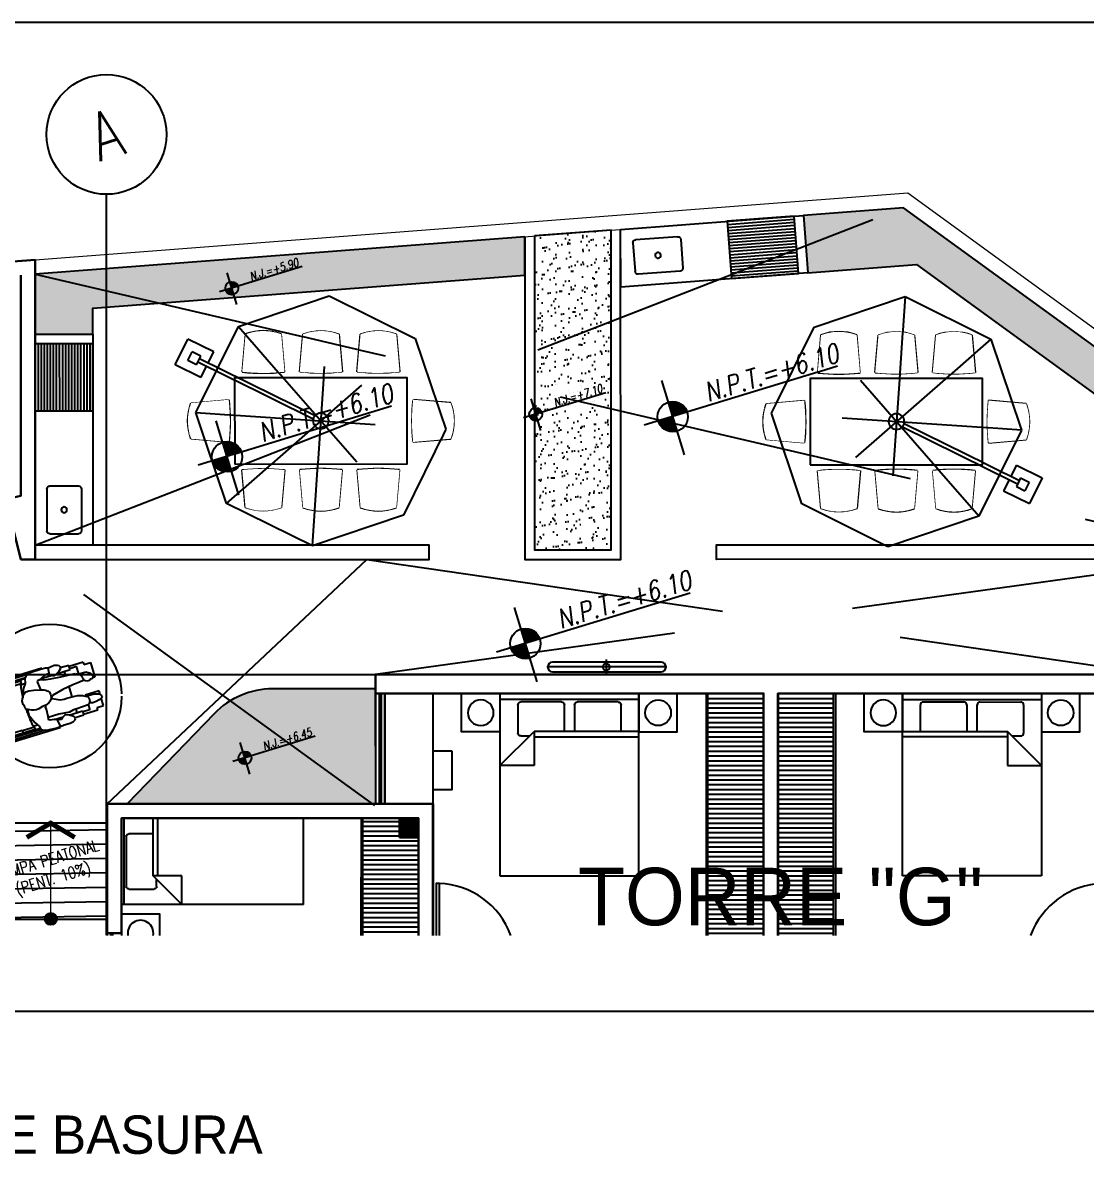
# Model space of a CAD drawing. Header units: millimetres. Extents: x -3 to 53, y -269 to 39.
# Drawn here: x 26.95 to 38.05, y 3.61 to 15.41 of the extents above; entities that cross this region are included whole.
import ezdxf
from ezdxf.enums import TextEntityAlignment as Align

# ---------------------------------------------------------------- set-up
doc = ezdxf.new("R2010")
doc.units = ezdxf.units.MM
doc.header["$LTSCALE"] = 15
doc.set_wipeout_variables(frame=1)
doc.header["$PDMODE"] = 67
doc.header["$PDSIZE"] = 0.1
for name, pattern in [('HIDDEN', [0.375, 0.25, -0.125]), ('HIDDEN2', [0.1875, 0.125, -0.0625]), ('PHANTOM', [63.5, 31.75, -6.35, 6.35, -6.35, 6.35, -6.35])]:
    doc.linetypes.add(name, pattern=pattern)
doc.layers.get('0').update_dxf_attribs({"color": 250})
doc.layers.get('DEFPOINTS').update_dxf_attribs({"color": 250})
for name, color, linetype, lineweight in [('A-02', 250, 'Continuous', 5), ('A-MURO ALTO', 250, 'Continuous', 20), ('A-MUROS', 252, 'Continuous', 30)]:
    doc.layers.add(name, color=color, linetype=linetype, lineweight=lineweight)
for name, color, linetype in [('A-EJES', 251, 'PHANTOM'), ('A-EST PLACAS', 250, 'Continuous'), ('A-EST VIGAS', 250, 'HIDDEN2'), ('A-HATCH', 250, 'Continuous'), ('A-MOBILIARIO', 250, 'Continuous'), ('A-MURO BAJO', 251, 'Continuous'), ('A-PROYECCIONES', 250, 'HIDDEN2'), ('A-PROYECCIONES INT.', 250, 'HIDDEN2'), ('A_30_DispositivosElect', 250, 'Continuous'), ('A_50_TextoAmbiente', 252, 'Continuous'), ('A_50_TextoIndicaciones', 252, 'Continuous'), ('DLP_MOBILIARIO FIJO', 250, 'Continuous'), ('DLP_VERDE', 250, 'Continuous'), ('L13 Texto Grande', 150, 'Continuous'), ('L4 Linea mediana', 191, 'Continuous')]:
    doc.layers.add(name, color=color, linetype=linetype)
doc.styles.add('R175-75', font='GOTHIC.TTF', dxfattribs={"height": 0.4})
doc.styles.add('R80', font='ARIALN.TTF', dxfattribs={"height": 2.03})
doc.styles.add('R80-200', font='romans.shx', dxfattribs={"width": 0.8, "oblique": 10, "height": 0.2})
doc.styles.add('ROMANS', font='romans.shx', dxfattribs={"width": 0.8})
pattern_1 = [(269.4853511868, (2175337.57569, -7897219.92809), (0.138403945489, -0.1010819490158), [0, -0.135128, 0, -0.15113, 0, -0.1444625]), (239.4853511868, (2175337.57569, -7897219.92809), (0.1007679092395, -0.278468545461), [0, -0.072898, 0, -0.121793, 0, -0.0466725]), (199.4853511868, (2175337.64303, -7897219.84194), (-0.1701037046804, -0.218424876275), [0, -0.04445, 0, -0.16002, 0, -0.208915]), (189.4853511868, (2175337.64303, -7897219.84194), (-0.103113676087, -0.258602537431), [0, -0.022225, 0, -0.104902, 0, -0.120015])]
pattern_2 = [(359.9952, (34.83178, 8.413995), (4.2e-06, 0.05), [])]

# ---------------------------------------------------------------- blocks, each defined once
blk = doc.blocks.new('SILLA_COMEDOR')
for p, q in [((-0.207, -0.038), (-0.245, -0.473)), ((0.245, -0.473), (0.207, -0.038))]:
    blk.add_line(p, q)
for centre, radius, start, end in [((0, -0.579), 0.579, 69.0279, 110.9721), ((0, 1.766), 2.253, 263.7494, 276.2554)]:
    blk.add_arc(centre, radius, start, end)
blk.add_wipeout([(-0.207, -0.038), (-0.135, -0.016), (-0.071, -0.004), (0, 0), (0.074, -0.005), (0.145, -0.018), (0.207, -0.038), (0.245, -0.473), (0.167, -0.48), (0.065, -0.486), (0, -0.487), (-0.078, -0.485), (-0.168, -0.48), (-0.245, -0.473)])
blk = doc.blocks.new('MUELBE8')
blk.add_wipeout([(0, 0.9), (-1.8, 0.9), (-1.8, 0), (0, 0)])
blk.add_lwpolyline([(-1.8, 0), (0, 0), (0, 0.9), (-1.8, 0.9)], close=True)
at = {"yscale": 0.8999999999999774, "zscale": 0.8999999999999774}
for p, xscale in [((-1.5, 1.388), 0.8999999999999774), ((-0.9, 1.388), -0.8999999999999774), ((-0.3, 1.388), -0.8999999999999774)]:
    blk.add_blockref('SILLA_COMEDOR', p, dxfattribs=dict(at, xscale=xscale))
for p, xscale, yscale, zscale, rotation in [((-2.288, 0.45), -0.9000000000000062, 0.9000000000000062, 0.9000000000000058, 90), ((0.488, 0.45), 0.9000000000000055, 0.9000000000000055, 0.9000000000000055, 270), ((-1.5, -0.488), -0.899999999999977, 0.899999999999977, 0.899999999999977, 180), ((-0.9, -0.488), 0.899999999999977, 0.899999999999977, 0.899999999999977, 180), ((-0.3, -0.488), 0.899999999999977, 0.899999999999977, 0.899999999999977, 180)]:
    blk.add_blockref('SILLA_COMEDOR', p, dxfattribs=dict(xscale=xscale, yscale=yscale, zscale=zscale, rotation=rotation))
blk = doc.blocks.new('SOMBRILLA')
at = {"linetype": 'HIDDEN', "ltscale": 0.5}
for p, q in [((359.824, -3.737), (359.824, -6.352)), ((358.9, -4.12), (360.749, -5.969)), ((358.9, -5.969), (360.749, -4.12)), ((359.743, -5.057), (358.502, -5.57)), ((358.517, -5.044), (361.055, -5.046)), ((359.759, -5.094), (358.518, -5.607))]:
    blk.add_line(p, q, dxfattribs=at)
at = {"linetype": 'ByBlock'}
for p, q in [((358.545, -5.411), (358.268, -5.526)), ((358.545, -5.411), (358.595, -5.532)), ((358.268, -5.526), (358.382, -5.803)), ((358.491, -5.542), (358.398, -5.58)), ((358.491, -5.542), (358.529, -5.634)), ((358.398, -5.58), (358.437, -5.673)), ((358.529, -5.634), (358.437, -5.673)), ((358.61, -5.569), (358.66, -5.689)), ((358.66, -5.689), (358.382, -5.803))]:
    blk.add_line(p, q, dxfattribs=at)
at = {"linetype": 'HIDDEN', "ltscale": 0.5}
blk.add_lwpolyline([(359.824, -3.737), (358.9, -4.12), (358.517, -5.044), (358.9, -5.969), (359.824, -6.352), (360.749, -5.969), (361.132, -5.044), (360.749, -4.12)], close=True, dxfattribs=at)
at = {"linetype": 'ByBlock', "ltscale": 0.5}
blk.add_circle((359.824, -5.044), 0.0821, dxfattribs=at)
blk = doc.blocks.new('record-lav.acero-poza36x50cm')
for p, q in [((-0.22, 0), (0.22, 0)), ((-0.25, -0.03), (-0.25, -0.33)), ((0.25, -0.03), (0.25, -0.33)), ((-0.22, -0.36), (0.22, -0.36))]:
    blk.add_line(p, q)
for centre, major_axis, start_param, end_param in [((-0.22, -0.03), (0.0212, 0.0212), 0.785398, 2.356194), ((0.22, -0.03), (0.0212, 0.0212), 5.497787, 7.068583), ((-0.001, -0.179), (0.0212, 0.0212), 4.712389, 10.995574), ((-0.22, -0.33), (-0.0212, 0.0212), 0.785398, 2.356194), ((0.22, -0.33), (-0.0212, 0.0212), 2.356194, 3.926991)]:
    blk.add_ellipse(centre, major_axis=major_axis, ratio=1, start_param=start_param, end_param=end_param)
blk = doc.blocks.new('SIM NIVEL PLANTA')
at = {"linetype": 'Continuous'}
h = blk.add_hatch(dxfattribs=at)
h.set_pattern_fill('_USER', color=256, scale=0.089997, angle=45, style=0, pattern_type=0)
h.set_pattern_definition([(45, (31854.49523, 23864.84028), (-0.06363728001, 0.06363728001), [])])
h.paths.add_polyline_path([(-17.33, 0), (-15.98, 0, 0.409209), (-17.33, 1.33)])
h.paths.add_polyline_path([(-18.68, 0, 0.004279), (-18.68, -0.02, 0.414214), (-17.33, -1.37), (-17.33, 0)])
for p, q in [((-17.33, -3.58), (-17.33, 3.34)), ((-2, 0), (-20, 0))]:
    blk.add_line(p, q)
blk.add_circle((-17.33, -0.02), 1.35, dxfattribs=at)
at = {"style": 'R80'}
blk.add_attdef('N.P.T.+0.00', text='', height=1.8, dxfattribs=at).set_placement((-8.87, 1.77), align=Align.MIDDLE_CENTER)
blk = doc.blocks.new('giro de discapacitado')
for p, q in [((0.758, 1.052), (0.257, 1.052)), ((0.373, 0.989), (0.505, 0.989)), ((0.373, 0.963), (0.505, 0.963)), ((0.495, 0.988), (0.495, 1.007)), ((0.52, 0.997), (0.52, 1.007)), ((0.817, 1.036), (0.81, 0.968)), ((0.97, 0.951), (0.97, 0.904)), ((1.109, 0.961), (1.107, 0.961)), ((0.97, 0.785), (0.97, 0.672)), ((0.373, 0.488), (0.505, 0.488)), ((0.75, 0.492), (0.764, 0.412)), ((0.97, 0.538), (0.97, 0.5)), ((1.109, 0.49), (1.107, 0.49)), ((0.758, 0.4), (0.257, 0.4)), ((0.373, 0.463), (0.505, 0.463)), ((0.495, 0.463), (0.495, 0.445)), ((0.52, 0.455), (0.52, 0.445))]:
    blk.add_line(p, q)
for points in [[(0.593, 1.032), (0.219, 1.032, 1), (0.219, 1.007), (0.566, 1.007, 1)], [(0.606, 0.42), (0.219, 0.42, -1), (0.219, 0.445), (0.562, 0.445, -1)]]:
    blk.add_lwpolyline(points, format="xyb")
for points in [[(0.232, 0.991), (0.232, 0.961), (0.373, 0.961), (0.373, 0.991)], [(0.232, 0.461), (0.232, 0.491), (0.373, 0.491), (0.373, 0.461)]]:
    blk.add_lwpolyline(points, close=True)
for points in [[(0.493, 0.842), (0.506, 0.882), (0.517, 0.905), (0.548, 0.949), (0.561, 1.002), (0.585, 1.026), (0.598, 1.035), (0.627, 1.043), (0.74, 1.047), (0.795, 1.042), (0.821, 1.035), (0.89, 1.043), (0.92, 1.035), (0.934, 1.026), (0.942, 1.013), (0.942, 0.992), (0.938, 0.985), (0.913, 0.965), (0.881, 0.949), (0.856, 0.937), (0.844, 0.94), (0.821, 0.959), (0.808, 0.969), (0.796, 0.974), (0.771, 0.973), (0.718, 0.951), (0.692, 0.942), (0.675, 0.94), (0.669, 0.928), (0.675, 0.871), (0.679, 0.85), (0.679, 0.839)], [(0.56, 0.997), (0.505, 0.997), (0.505, 0.951)], [(0.505, 0.951), (0.549, 0.951)], [(0.719, 0.951), (0.83, 0.951)], [(0.886, 0.951), (1.034, 0.951), (1.034, 0.997), (0.942, 0.997)], [(1.034, 0.987), (1.189, 0.987), (1.189, 0.961), (1.259, 0.961), (1.259, 0.801), (1.234, 0.801)], [(1.109, 0.882), (1.109, 0.961), (1.034, 0.961)], [(0.461, 0.781), (0.472, 0.803), (0.487, 0.833), (0.498, 0.847), (0.517, 0.86), (0.53, 0.864), (0.559, 0.866), (0.611, 0.857), (0.676, 0.841), (0.711, 0.829), (0.728, 0.821), (0.751, 0.802), (0.759, 0.791), (0.764, 0.766), (0.764, 0.735), (0.758, 0.72), (0.736, 0.695), (0.72, 0.683), (0.683, 0.669), (0.648, 0.668), (0.605, 0.656), (0.577, 0.653), (0.553, 0.656), (0.53, 0.664), (0.477, 0.689), (0.473, 0.692), (0.469, 0.703), (0.469, 0.719), (0.468, 0.726), (0.459, 0.747), (0.461, 0.781)], [(0.7, 0.944), (0.741, 0.928), (0.81, 0.92), (0.921, 0.906), (1.026, 0.902), (1.074, 0.896), (1.101, 0.882), (1.123, 0.882), (1.184, 0.88), (1.207, 0.865), (1.226, 0.859), (1.24, 0.826), (1.237, 0.805), (1.23, 0.796), (1.209, 0.793), (1.196, 0.783), (1.166, 0.785), (1.153, 0.792), (1.131, 0.803), (1.091, 0.798), (1.017, 0.792), (0.902, 0.775), (0.781, 0.745), (0.764, 0.729), (0.756, 0.722), (0.788, 0.709), (0.844, 0.679), (0.885, 0.673), (0.916, 0.675), (1.028, 0.669), (1.081, 0.656), (1.121, 0.632), (1.127, 0.636), (1.197, 0.637), (1.213, 0.632), (1.25, 0.622), (1.27, 0.596), (1.272, 0.585), (1.262, 0.573), (1.231, 0.561), (1.197, 0.553), (1.159, 0.549), (1.13, 0.559), (1.108, 0.545), (0.984, 0.539), (0.947, 0.538), (0.898, 0.527), (0.787, 0.54), (0.671, 0.541)], [(0.485, 0.685), (0.484, 0.675), (0.485, 0.623), (0.522, 0.531), (0.555, 0.482), (0.562, 0.444), (0.582, 0.428), (0.616, 0.417), (0.716, 0.411), (0.765, 0.413), (0.808, 0.419), (0.871, 0.415), (0.912, 0.423), (0.931, 0.433), (0.938, 0.445), (0.937, 0.455), (0.928, 0.473), (0.89, 0.499), (0.855, 0.513), (0.842, 0.512), (0.814, 0.496), (0.804, 0.485), (0.797, 0.48), (0.774, 0.481), (0.74, 0.496), (0.724, 0.502), (0.681, 0.509), (0.671, 0.516), (0.669, 0.526), (0.672, 0.549), (0.678, 0.628), (0.675, 0.646), (0.688, 0.671)], [(1.259, 0.61), (1.259, 0.651), (1.109, 0.651), (1.109, 0.639)], [(0.505, 0.5), (0.543, 0.5)], [(0.56, 0.455), (0.505, 0.455), (0.505, 0.5)], [(0.728, 0.5), (0.821, 0.5)], [(0.887, 0.5), (1.034, 0.5), (1.034, 0.455), (0.937, 0.455)], [(1.034, 0.465), (1.189, 0.465), (1.189, 0.49), (1.259, 0.49), (1.259, 0.572)], [(1.109, 0.546), (1.109, 0.49), (1.034, 0.49)]]:
    blk.add_lwpolyline(points)
blk.add_circle((0.75, 0.75), 0.75)
for centre, radius, start, end in [((1.874, 0.725), 1.399, 170.1799, 176.3301), ((1.035, 0.802), 0.106, 358.371, 48.7437), ((1.874, 0.725), 1.399, 181.3819, 189.73), ((1.088, 0.592), 0.0521, 318.5827, 49.3844)]:
    blk.add_arc(centre, radius, start, end)
blk = doc.blocks.new('A$C77AB7FBD')
at = {"linetype": 'Continuous'}
for p, q in [((0, 0), (0, 1.9)), ((0.9, 1.9), (0, 1.9)), ((0.9, 0), (0.9, 1.9)), ((0.9, 1.87), (0, 1.87)), ((0.164, 1.57), (0.164, 1.822)), ((0.191, 1.849), (0.712, 1.849)), ((0.739, 1.822), (0.739, 1.558)), ((0.6, 1.57), (0, 1.57)), ((0.6, 1.27), (0.6, 1.57)), ((0.9, 1.27), (0.6, 1.57)), ((0.6, 1.52), (0, 1.52)), ((0.712, 1.532), (0.638, 1.532)), ((0.9, 1.27), (0.6, 1.27)), ((0.9, 0), (0, 0))]:
    blk.add_line(p, q, dxfattribs=at)
for centre, start, end in [((0.191, 1.822), 90, 180), ((0.712, 1.822), 0, 90), ((0.712, 1.558), 270, 0)]:
    blk.add_arc(centre, 0.0267, start, end, dxfattribs=at)
blk = doc.blocks.new('A$C3E6679A6')
for p, q in [((0, 1.904), (1.45, 1.904)), ((0, 1.844), (0, 1.904)), ((1.45, 1.904), (1.45, 1.844))]:
    blk.add_line(p, q)
at = {"linetype": 'Continuous'}
for p, q in [((0, 1.844), (1.45, 1.844)), ((0, 0.004), (0, 1.844)), ((0.187, 1.509), (0.187, 1.786)), ((0.217, 1.817), (0.641, 1.817)), ((0.672, 1.786), (0.672, 1.509)), ((0.778, 1.509), (0.778, 1.786)), ((0.809, 1.817), (1.233, 1.817)), ((1.263, 1.786), (1.263, 1.493)), ((1.45, 1.844), (1.45, 0.004)), ((0, 1.508), (1.095, 1.508)), ((1.095, 1.452), (0, 1.452)), ((1.45, 1.154), (1.095, 1.508)), ((1.095, 1.508), (1.095, 1.154)), ((1.233, 1.462), (1.142, 1.462)), ((1.095, 1.154), (1.45, 1.154)), ((1.45, 0.004), (0, 0.004))]:
    blk.add_line(p, q, dxfattribs=at)
for centre, start, end in [((0.217, 1.786), 90, 180), ((0.641, 1.786), 0, 90), ((0.809, 1.786), 90, 180), ((1.233, 1.786), 0, 90), ((1.233, 1.493), 270, 0)]:
    blk.add_arc(centre, 0.0306, start, end, dxfattribs=at)
at = {"layer": 'DEFPOINTS', "color": 0, "linetype": 'ByBlock'}
for p in [(0, 1.904), (0, 0)]:
    blk.add_point(p, dxfattribs=at)
blk = doc.blocks.new('A$C2EBA15F5')
blk.add_lwpolyline([(0, 0.4), (0, 0), (0.4, 0), (0.4, 0.4)], close=True)
blk.add_circle((0.2, 0.2), 0.134)
blk = doc.blocks.new('LUMINARIA 41W')
at = {"layer": 'A_30_DispositivosElect'}
for p, q in [((0.623, 0), (-0.611, 0)), ((0, 0.077), (0, -0.077))]:
    blk.add_line(p, q, dxfattribs=at)
for points in [[(0.572, 0.051), (-0.561, 0.051)], [(-0.561, -0.051), (0.572, -0.051)]]:
    blk.add_lwpolyline(points, dxfattribs=at)
blk.add_circle((0, 0), 0.0361, dxfattribs=at)
for centre, start, end in [((-0.561, 0), 90, 270), ((0.572, 0), 270, 90)]:
    blk.add_arc(centre, 0.0509, start, end, dxfattribs=at)

msp = doc.modelspace()

# ---------------------------------------------------------------- hatches: boundary and pattern name
at = {"layer": 'A-HATCH'}
h = msp.add_hatch(dxfattribs=at)
h.set_pattern_fill('ANSI31', color=256, scale=0.005, angle=89.99523)
h.set_pattern_definition([(134.99523, (38.877668, -41.436343), (-0.0112262543, -0.011224386), [])])
h.paths.add_polyline_path([(30.8817, 7.1143), (30.8817, 6.9143), (31.0817, 6.9143), (31.0817, 7.1143)])
h = msp.add_hatch(dxfattribs=at)
h.set_pattern_fill('_USER', color=256, scale=0.15, angle=180.98535, pattern_type=0)
h.set_pattern_definition([(180.98535, (42.73305, -40.60455), (0.0025795, -0.1499778), [])])
edge = h.paths.add_edge_path()
edge.add_arc((23.2922, 6.4235), 3.424, 1.95082, 10.75481, ccw=False)
edge.add_line((26.7142, 6.5401), (26.7115, 6.0619))
edge.add_line((26.7115, 6.0619), (27.8327, 6.0626))
edge.add_line((27.8327, 6.0626), (27.8326, 7.0621))
edge.add_line((27.8326, 7.0621), (26.6561, 7.0625))
at = {"layer": 'A-MOBILIARIO'}
h = msp.add_hatch(dxfattribs=at)
h.set_pattern_fill('LINE', color=8, scale=0.01, angle=4.35104)
h.set_pattern_definition([(4.35104, (41.004987, 14.77406), (-0.00240878, 0.0316585), [])])
h.paths.add_polyline_path([(34.9998, 13.3945), (34.3018, 13.3414), (34.3474, 12.7431), (35.0454, 12.7962)])
h = msp.add_hatch(dxfattribs=at)
h.set_pattern_fill('LINE', color=8, scale=0.01, angle=90.01072)
h.set_pattern_definition([(90.0107, (26.161747, 18.1554), (-0.03175, -5.94e-06), [])])
h.paths.add_polyline_path([(27.0829, 12.0631), (27.083, 11.3631), (27.683, 11.3632), (27.6829, 12.0632)])
at = {"layer": 'A-PROYECCIONES', "linetype": 'Continuous'}
h = msp.add_hatch(color=256, dxfattribs=at)
h.dxf.hatch_style = 1
edge = h.paths.add_edge_path()
edge.add_arc((27.2455, 6.0631), 0.0625, 16.98535, 376.98535)
at = {"layer": 'DLP_MOBILIARIO FIJO'}
h = msp.add_hatch(dxfattribs=at)
h.set_pattern_fill('_USER', color=256, scale=0.05, angle=359.99523, pattern_type=0)
h.set_pattern_definition(pattern_2)
h.paths.add_polyline_path([(34.1016, 5.8922), (34.6816, 5.8922), (34.6818, 8.414), (34.1018, 8.4141)])
h = msp.add_hatch(dxfattribs=at)
h.set_pattern_fill('_USER', color=256, scale=0.05, angle=359.99523, pattern_type=0)
h.set_pattern_definition(pattern_2)
h.paths.add_polyline_path([(34.8316, 5.8922), (35.4116, 5.8922), (35.4118, 8.4139), (34.8318, 8.414)])
h = msp.add_hatch(dxfattribs=at)
h.set_pattern_fill('_USER', color=256, scale=0.05, angle=359.99523, pattern_type=0)
h.set_pattern_definition([(359.99523164, (4975.253477, -9534.232055), (4.16118e-06, 0.04999999983), [])])
h.paths.add_polyline_path([(30.5017, 7.1144), (30.8817, 7.1143), (30.8817, 6.9143), (31.0817, 6.9143), (31.0816, 5.8922), (30.5016, 5.8922)])
at = {"layer": 'DLP_VERDE'}
h = msp.add_hatch(dxfattribs=at)
h.set_pattern_fill('AR-SAND', color=256, scale=0.0035, angle=231.98535)
h.set_pattern_definition(pattern_1)
edge = h.paths.add_edge_path()
edge.add_line((39.3235, 11.1714), (39.3223, 9.8151))
edge.add_line((39.3223, 9.8151), (40.3824, 9.8154))
edge.add_arc((40.3828, 7.3154), 2.5, -305.96681, -269.99014, ccw=False)
edge.add_line((41.8511, 9.3388), (39.3235, 11.1714))
h.paths.add_polyline_path([(39.1719, 11.2839), (36.1413, 13.4823), (35.0994, 13.4025), (35.1452, 12.8033), (36.2767, 12.8899), (38.2254, 11.4757), (38.2257, 9.965), (39.1722, 9.967)])
h.paths.add_polyline_path([(32.1909, 13.1803), (27.0813, 12.7897), (27.0823, 12.163), (27.6833, 12.1633), (27.6833, 12.4345), (32.1911, 12.7791)])
h = msp.add_hatch(dxfattribs=at)
h.set_pattern_fill('AR-SAND', color=256, scale=0.0035, angle=231.98535)
h.set_pattern_definition(pattern_1)
h.paths.add_polyline_path([(32.2928, 13.1881), (32.2915, 9.9139), (33.0915, 9.914), (33.0909, 13.2491)])
h = msp.add_hatch(dxfattribs=at)
h.set_pattern_fill('AR-SAND', color=256, scale=0.0035, angle=231.98535)
h.set_pattern_definition(pattern_1)
edge = h.paths.add_edge_path()
edge.add_line((30.6346, 8.4633), (29.5612, 8.4633))
edge.add_arc((29.5612, 7.6133), 0.85, 90.00267, 136.06073)
edge.add_line((28.9491, 8.2031), (28.0435, 7.2633))
edge.add_line((28.0435, 7.2633), (30.6348, 7.2635))
edge.add_line((30.6348, 7.2635), (30.6346, 8.4633))
edge = h.paths.add_edge_path()
edge.add_line((26.5611, 5.8506), (26.5624, 6.4752))
edge.add_ellipse((23.7124, 6.4813), major_axis=(2.85, 0), ratio=1, start_angle=359.87706, end_angle=379.0575)
edge.add_line((26.4062, 7.4119), (25.6661, 9.5544))
edge.add_line((25.6661, 9.5544), (21.5116, 9.5537))
edge.add_ellipse((18.1818, 0.7088), major_axis=(-9.4508, 0), ratio=1, start_angle=212.96013, end_angle=249.37005, ccw=False)

# ---------------------------------------------------------------- linework, layer by layer
at = {"elevation": 0}
for points in [[(31.3016, 5.8922), (31.3017, 6.4343), (31.2667, 6.4343), (31.2666, 5.8922)], [(28.3816, 5.8922), (28.3816, 6.1145), (27.9816, 6.1146), (27.9816, 5.8922)]]:
    msp.add_lwpolyline(points, dxfattribs=at)
at = {"linetype": 'HIDDEN2'}
for centre, start, end in [((31.2655, 5.6038, 0), 20.30243, 87.76509), ((38.2477, 5.6032, 0), 92.22538, 159.65485)]:
    msp.add_arc(centre, 0.8311, start, end, dxfattribs=at)
msp.add_arc((28.1816, 5.9145, 0), 0.1344, 350.42268, 189.57732)
at = {"layer": 'A-02', "elevation": 0}
msp.add_lwpolyline([(27.2452, 6.0626), (27.2444, 7.0636)], dxfattribs=at)
at = {"layer": 'A-EJES', "ltscale": 0.5}
for p, q in [((27.8259, 5.8924, 0), (27.8259, 13.6222, 0)), ((20.3438, 8.6145, 0), (44.4289, 8.6147, 0))]:
    msp.add_line(p, q, dxfattribs=at)
at = {"layer": 'A-EJES', "linetype": 'Continuous'}
msp.add_circle((27.8259, 14.2472, 0), 0.625, dxfattribs=at)
at = {"layer": 'A-EST PLACAS', "elevation": 0}
for points in [[(34.6832, 5.8922), (34.6834, 8.414), (30.6334, 8.4143), (30.6334, 8.6143), (38.8834, 8.6137), (38.8834, 8.4137), (34.8334, 8.414), (34.8332, 5.8922)], [(31.0832, 5.8922), (31.0833, 7.1143), (27.9833, 7.1146), (27.9832, 5.9146), (27.8332, 5.9146), (27.8333, 7.2646), (31.2333, 7.2643), (31.2332, 5.8922)]]:
    msp.add_lwpolyline(points, dxfattribs=at)
at = {"layer": 'A-EST VIGAS'}
for p, q in [((30.6334, 8.4143, 0), (30.6333, 7.2643, 0)), ((27.8332, 5.9146, 0), (27.8332, 5.8922, 0))]:
    msp.add_line(p, q, dxfattribs=at)
at = {"layer": 'A-HATCH', "elevation": 0}
msp.add_lwpolyline([(26.6561, 7.0625, -0.0384335), (26.7142, 6.5401), (26.7115, 6.0619), (27.8327, 6.0626), (27.8326, 7.0621)], format="xyb", close=True, dxfattribs=at)
at = {"layer": 'A-MOBILIARIO', "elevation": 0}
for points in [[(33.1909, 13.2567), (35.0994, 13.4025), (35.1452, 12.8033), (33.191, 12.655)], [(34.9998, 13.3945), (34.3018, 13.3414), (34.3474, 12.7431), (35.0454, 12.7962)], [(27.0835, 9.963), (27.0824, 12.163), (27.6833, 12.1633), (27.6835, 9.9631)], [(27.0829, 12.0631), (27.083, 11.3631), (27.683, 11.3632), (27.6829, 12.0632)], [(31.2317, 7.2643), (30.7317, 7.2643), (30.7318, 8.4143), (31.2318, 8.4143)], [(31.4318, 7.8143), (31.2318, 7.8143), (31.2317, 7.4143), (31.4317, 7.4143)]]:
    msp.add_lwpolyline(points, close=True, dxfattribs=at)
at = {"layer": 'A-MURO ALTO'}
for p, q in [((27.0821, 12.9402, 0), (36.1857, 13.6361, 0)), ((36.1857, 13.6361, 0), (45.417, 6.9371, 0)), ((27.0822, 12.7897, 0), (36.1422, 13.4824, 0)), ((36.1422, 13.4824, 0), (45.417, 6.7517, 0))]:
    msp.add_line(p, q, dxfattribs=at)
at = {"layer": 'A-MURO BAJO'}
for p, q in [((30.6318, 8.4143, 0), (30.6317, 7.2643, 0)), ((30.7318, 8.4143, 0), (30.7317, 7.2643, 0)), ((27.8316, 5.9146, 0), (27.8316, 5.8922, 0)), ((27.9816, 5.9146, 0), (27.9816, 5.8922, 0))]:
    msp.add_line(p, q, dxfattribs=at)
at = {"layer": 'A-MURO BAJO', "elevation": 0}
for points in [[(39.1719, 11.2839), (36.1413, 13.4823), (35.0994, 13.4025), (35.1452, 12.8033), (36.2767, 12.8899), (38.2254, 11.4757), (38.2257, 9.965), (39.1722, 9.967)], [(32.2928, 13.1881), (32.2915, 9.9139), (33.0915, 9.914), (33.0909, 13.2491)], [(32.1909, 13.1803), (27.0813, 12.7897), (27.0823, 12.163), (27.6833, 12.1633), (27.6833, 12.4345), (32.1911, 12.7791)]]:
    msp.add_lwpolyline(points, close=True, dxfattribs=at)
for points in [[(32.1909, 13.1803), (32.1916, 9.8139), (33.1916, 9.8141), (33.1909, 13.2567)], [(27.0828, 9.8129), (31.1916, 9.8134), (31.1915, 9.9634), (27.0828, 9.963)], [(30.6318, 8.5143), (30.6335, 8.5143)], [(30.6325, 8.5135), (30.6342, 8.5135)]]:
    msp.add_lwpolyline(points, dxfattribs=at)
msp.add_lwpolyline([(30.6346, 8.4633), (29.5612, 8.4633, 0.2037161), (28.9491, 8.2031), (28.0435, 7.2633), (30.6348, 7.2635)], format="xyb", close=True, dxfattribs=at)
at = {"layer": 'A-MUROS'}
for p, q in [((27.0821, 12.9402, 0), (21.5111, 12.5148, 0)), ((27.0828, 9.8129, 0), (27.0821, 12.9402, 0)), ((27.8316, 5.9146, 0), (27.8317, 7.2646, 0)), ((31.2317, 7.2643, 0), (27.8317, 7.2646, 0)), ((31.2316, 5.8922, 0), (31.2317, 7.2643, 0)), ((27.9816, 5.9146, 0), (27.9817, 7.1146, 0)), ((30.8817, 7.1143, 0), (27.9817, 7.1146, 0)), ((30.8817, 6.9143, 0), (30.8817, 7.1143, 0)), ((31.0817, 6.9143, 0), (30.8817, 6.9143, 0)), ((31.0816, 5.8922, 0), (31.0817, 6.9143, 0)), ((27.9816, 5.9146, 0), (27.8316, 5.9146, 0))]:
    msp.add_line(p, q, dxfattribs=at)
at = {"layer": 'A-MUROS', "elevation": 0}
for points in [[(26.9322, 12.7782), (26.9326, 10.4785), (26.7767, 10.4417), (26.9327, 9.8129), (27.0827, 9.8129)], [(34.6816, 5.8922), (34.6818, 8.414), (30.6318, 8.4143), (30.6318, 8.6143), (38.8818, 8.6136), (38.8818, 8.4136), (34.8318, 8.414), (34.8316, 5.8922)]]:
    msp.add_lwpolyline(points, dxfattribs=at)
at = {"layer": 'A-PROYECCIONES', "ltscale": 2}
for p, q in [((30.6252, 7.2474, 0), (27.083, 9.8129, 0)), ((30.5414, 9.8131, 0), (38.8754, 8.5988, 0)), ((39.3231, 9.8152, 0), (30.6341, 8.6135, 0))]:
    msp.add_line(p, q, dxfattribs=at)
at = {"layer": 'A-PROYECCIONES', "ltscale": 2, "elevation": 0}
msp.add_lwpolyline([(27.8342, 7.2633), (30.5414, 9.8136)], dxfattribs=at)
at = {"layer": 'A-PROYECCIONES', "linetype": 'Continuous', "const_width": 0.05, "elevation": 0}
msp.add_lwpolyline([(26.9945, 6.9135), (27.2444, 7.0636), (27.4945, 6.9137)], dxfattribs=at)
at = {"layer": 'A-PROYECCIONES', "linetype": 'Continuous'}
msp.add_circle((27.2455, 6.0631, 0), 0.0625, dxfattribs=at)
at = {"layer": 'DLP_MOBILIARIO FIJO'}
for p, q in [((30.6718, 8.4143, 0), (30.6717, 7.2643, 0)), ((30.6918, 8.4143, 0), (30.6917, 7.2643, 0)), ((27.8716, 5.8922, 0), (27.8716, 5.9146, 0)), ((27.8916, 5.8922, 0), (27.8916, 5.9146, 0))]:
    msp.add_line(p, q, dxfattribs=at)
at = {"layer": 'DLP_MOBILIARIO FIJO', "elevation": 0}
for points in [[(34.6818, 8.414), (34.0818, 8.4141), (34.0816, 5.8922)], [(34.1016, 5.8922), (34.1018, 8.4141)], [(34.6818, 8.414), (34.6816, 5.8922)], [(35.4118, 8.4139), (34.8318, 8.414), (34.8316, 5.8922)], [(35.4116, 5.8922), (35.4118, 8.4139), (35.4318, 8.4139), (35.4316, 5.8922)], [(30.5016, 5.8922), (30.5017, 7.1144), (30.4817, 7.1144), (30.4816, 5.8922)], [(30.5016, 5.8922), (30.5017, 7.1144), (31.0817, 7.1143), (31.0816, 5.8922)]]:
    msp.add_lwpolyline(points, dxfattribs=at)
at = {"layer": 'L4 Linea mediana'}
msp.add_lwpolyline([(46.167, 15.4132), (19.167, 15.4132), (19.167, 5.1006), (46.167, 5.1006)], close=True, dxfattribs=at)

# ---------------------------------------------------------------- block references
at = {"layer": 'A-MOBILIARIO', "xscale": -1}
for name, p, rotation in [('record-lav.acero-poza36x50cm', (33.5662, 13.1635, 0), 4.351037861540548), ('record-lav.acero-poza36x50cm', (27.2049, 10.3301, 0), 90.01071679945557), ('A$C2EBA15F5', (31.9318, 8.4142, 0), 89.99523163723973), ('A$C2EBA15F5', (36.1319, 8.4139, 0), 89.99523163723973), ('A$C77AB7FBD', (29.8817, 7.1144, 0), 89.99523163723973)]:
    msp.add_blockref(name, p, dxfattribs=dict(at, rotation=rotation))
at = {"layer": 'A-MOBILIARIO', "extrusion": (0, 0, -1), "zscale": -1, "rotation": 0.004768362760292404}
msp.add_blockref('A$C3E6679A6', (-33.3817, 6.5097, 0), dxfattribs=at)
at = {"layer": 'A-MOBILIARIO', "rotation": 269.9952316372397}
for p in [(33.3818, 8.4141, 0), (37.5819, 8.4138, 0)]:
    msp.add_blockref('A$C2EBA15F5', p, dxfattribs=at)
at = {"layer": 'A-MOBILIARIO', "extrusion": (0, 0, -1), "xscale": -1, "zscale": -1, "rotation": 0.004768362760248998}
msp.add_blockref('A$C3E6679A6', (-36.1317, 6.5094, 0), dxfattribs=at)
at = {"layer": 'A-PROYECCIONES INT.', "rotation": 16.98535118675846}
msp.add_blockref('giro de discapacitado', (26.7347, 7.4525, 0), dxfattribs=at)
at = {"layer": 'A_30_DispositivosElect', "rotation": 0.0002866834746495397}
msp.add_blockref('LUMINARIA 41W', (33.0411, 8.6915, 0), dxfattribs=at)
at = {"layer": 'A_50_TextoIndicaciones', "color": 1}
ref = msp.add_blockref('SIM NIVEL PLANTA', (29.9621, 12.8968, 0), dxfattribs=dict(at, xscale=0.04999999999999999, yscale=0.04999999999999999, zscale=0.04999999999999999, rotation=16.99437550499164))
ref.add_attrib('N.P.T.+0.00', 'N.J.=+5.90', dxfattribs={"layer": '0', "height": 0.08533, "rotation": 16.99438, "style": 'R80-200', "oblique": 10, "width": 0.8}).set_placement((29.5613, 12.8797, 0), align=Align.TOP_CENTER)
ref = msp.add_blockref('SIM NIVEL PLANTA', (33.1333, 11.582, 0), dxfattribs=dict(at, xscale=0.04999999999999999, yscale=0.04999999999999999, zscale=0.04999999999999999, rotation=16.99437550499164))
ref.add_attrib('N.P.T.+0.00', 'N.J.=+7.10', dxfattribs={"layer": '0', "height": 0.08533, "rotation": 16.99438, "style": 'R80-200', "oblique": 10, "width": 0.8}).set_placement((32.7325, 11.5649, 0), align=Align.TOP_CENTER)
at = {"layer": 'A_50_TextoIndicaciones'}
ref = msp.add_blockref('SIM NIVEL PLANTA', (34.1386, 9.5317, 0), dxfattribs=dict(at, xscale=0.1171875000000001, yscale=0.1171875000000001, zscale=0.1171875000000001, rotation=16.98535118675846))
ref.add_attrib('N.P.T.+0.00', 'N.P.T.=+6.10', dxfattribs={"layer": '0', "height": 0.2, "rotation": 16.98535, "style": 'R80-200', "oblique": 10, "width": 0.8}).set_placement((33.1992, 9.4917, 0), align=Align.TOP_CENTER)
at = {"layer": 'A_50_TextoIndicaciones', "color": 1}
ref = msp.add_blockref('SIM NIVEL PLANTA', (30.0994, 7.9983, 0), dxfattribs=dict(at, xscale=0.04999999999999999, yscale=0.04999999999999999, zscale=0.04999999999999999, rotation=16.99437550499164))
ref.add_attrib('N.P.T.+0.00', 'N.J.=+6.45', dxfattribs={"layer": '0', "height": 0.08533, "rotation": 16.99438, "style": 'R80-200', "oblique": 10, "width": 0.8}).set_placement((29.6986, 7.9811, 0), align=Align.TOP_CENTER)

# ---------------------------------------------------------------- texts
at = {"layer": 'A-EJES', "linetype": 'Continuous', "style": 'ROMANS', "width": 0.8}
msp.add_text('A', height=0.5, rotation=16.97483, dxfattribs=at).set_placement((27.8259, 14.2472, 0), align=Align.MIDDLE_CENTER)
at = {"layer": 'A_50_TextoAmbiente', "color": 3, "insert": (27.2448, 6.5631, 0), "char_height": 0.12, "width": 1.239759, "attachment_point": 5, "rotation": 16.98535, "style": 'ROMANS'}
msp.add_mtext('\\pxqc;RAMPA PEATONAL (PENT. 10%)', dxfattribs=at)
at = {"layer": 'L13 Texto Grande', "attachment_point": 1, "style": 'R175-75'}
for s, insert, char_height, width in [('TORRE "G"', (32.7464, 6.597, 0), 0.6, 24.794473), ('PISO 1 - CUARTO DE BASURA', (21.7588, 4.0131), 0.4, 16.529649)]:
    msp.add_mtext(s, dxfattribs=dict(at, insert=insert, char_height=char_height, width=width))

# ---------------------------------------------------------------- next in the draw order: block references
at = {"layer": 'A-MOBILIARIO'}
for p, rotation in [((30.9636, 10.8091, 0), 0.01087495176206109), ((36.9677, 10.8002, 0), 0.01087495176185754)]:
    msp.add_blockref('MUELBE8', p, dxfattribs=dict(at, rotation=rotation))

# ---------------------------------------------------------------- next in the draw order: linework, layer by layer
at = {"layer": 'A-MURO BAJO', "elevation": 0}
msp.add_lwpolyline([(39.3243, 11.1714), (39.3231, 9.8152), (34.1916, 9.8143), (34.1915, 9.9642), (39.1731, 9.9652), (39.1727, 11.2839)], dxfattribs=at)
at = {"layer": 'A-PROYECCIONES', "ltscale": 2}
for p, q in [((27.0835, 9.963, 0), (36.1413, 13.4823, 0)), ((27.0822, 12.7897, 0), (39.1722, 9.967, 0))]:
    msp.add_line(p, q, dxfattribs=at)

# ---------------------------------------------------------------- next in the draw order: block references
at = {"xscale": -1}
for p, rotation in [((-329.2929, 30.2812, 0), 176.1667030336502), ((395.3964, -8.2984, 0), 356.0826721546607)]:
    msp.add_blockref('SOMBRILLA', p, dxfattribs=dict(at, rotation=rotation))
at = {"layer": 'A_50_TextoIndicaciones'}
ref = msp.add_blockref('SIM NIVEL PLANTA', (35.6764, 11.8983, 0), dxfattribs=dict(at, xscale=0.1171875000000001, yscale=0.1171875000000001, zscale=0.1171875000000001, rotation=16.98535118675846))
ref.add_attrib('N.P.T.+0.00', 'N.P.T.=+6.10', dxfattribs={"layer": '0', "height": 0.2, "rotation": 16.98535, "style": 'R80-200', "oblique": 10, "width": 0.8}).set_placement((34.7371, 11.8583, 0), align=Align.TOP_CENTER)
ref = msp.add_blockref('SIM NIVEL PLANTA', (31.0255, 11.48, 0), dxfattribs=dict(at, xscale=0.1171875000000001, yscale=0.1171875000000001, zscale=0.1171875000000001, rotation=16.98535118675846))
ref.add_attrib('N.P.T.+0.00', 'N.P.T.=+6.10', dxfattribs={"layer": '0', "height": 0.2, "rotation": 16.98535, "style": 'R80-200', "oblique": 10, "width": 0.8}).set_placement((30.0862, 11.44, 0), align=Align.TOP_CENTER)

doc.saveas('drawing.dxf')
